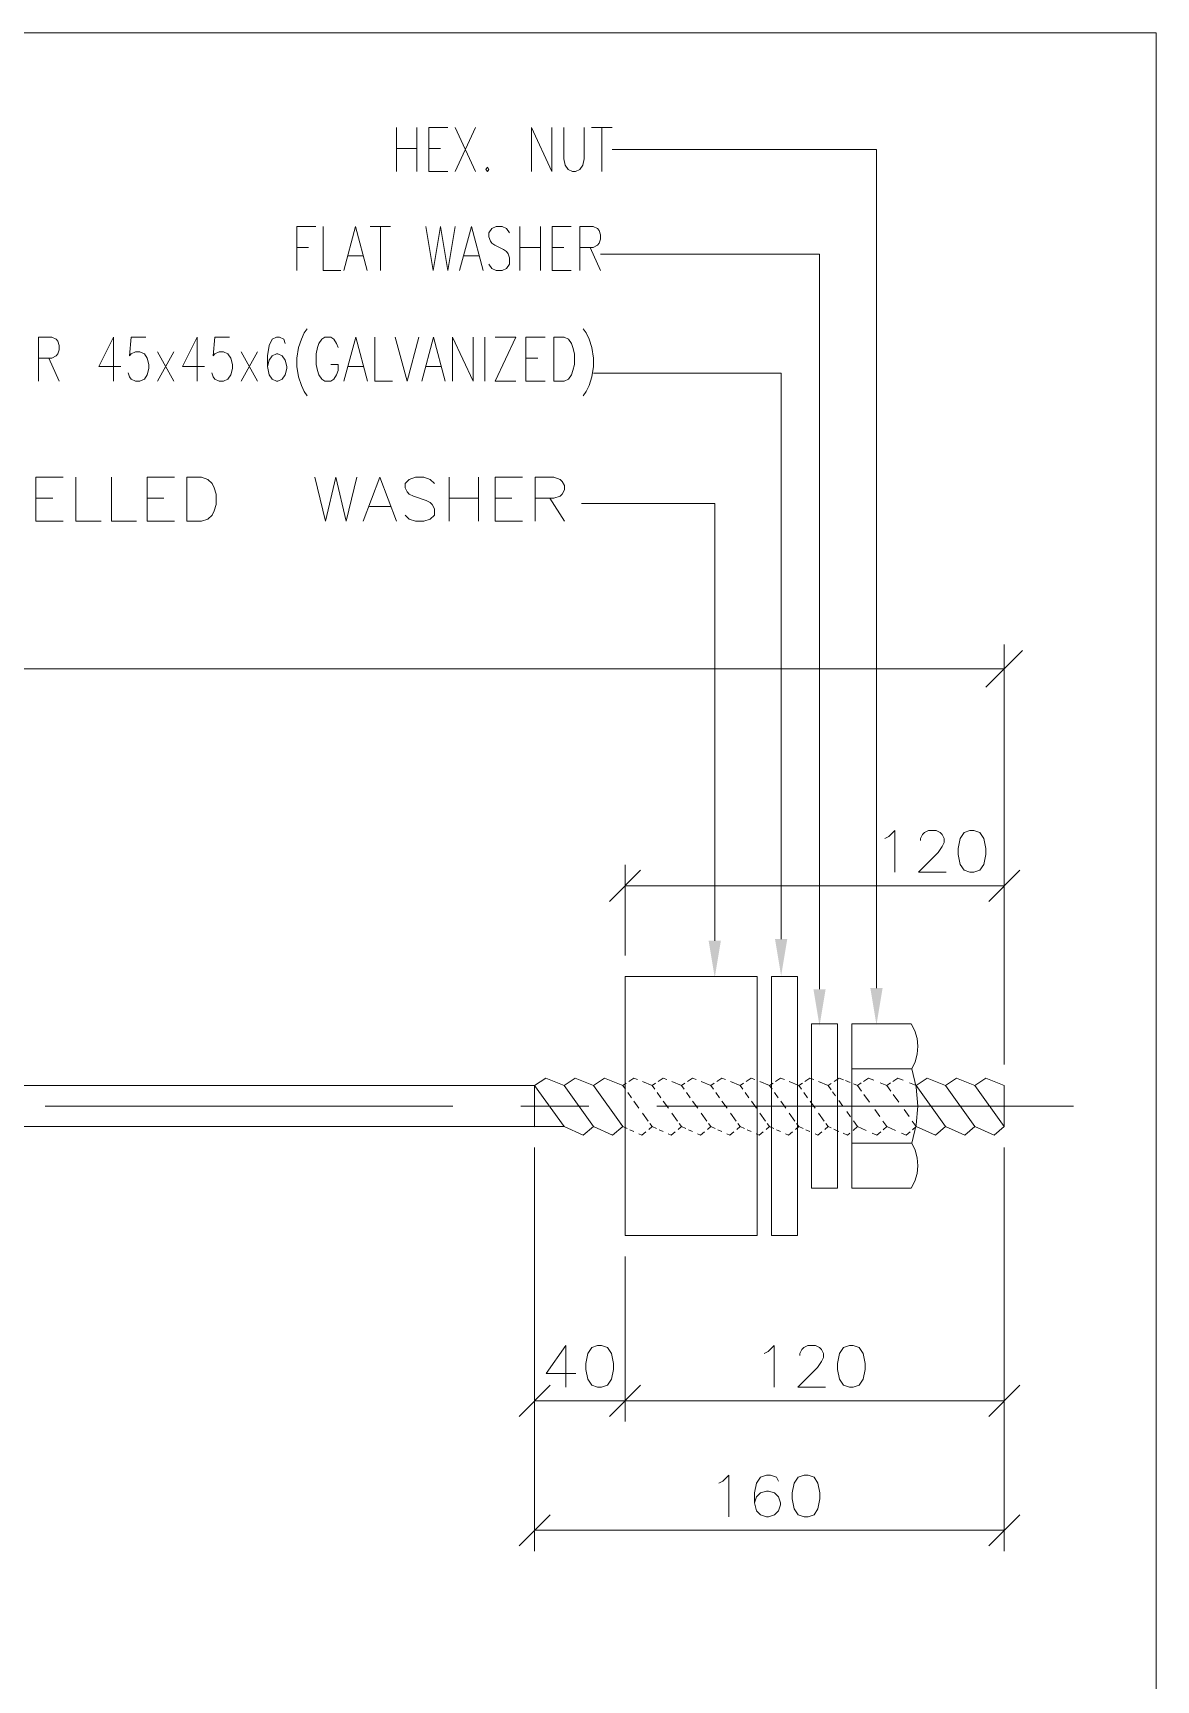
# Model space of a CAD drawing. Header units: millimetres. Extents: x 2 to 579, y 1 to 405.
# Drawn here: x 266.2 to 307.5, y 142.7 to 203.3 of the extents above; entities that cross this region are included whole.
import ezdxf

# ---------------------------------------------------------------- set-up
doc = ezdxf.new("R2010")
doc.units = ezdxf.units.MM
doc.linetypes.add('XKITLINE00', pattern=[0])
doc.layers.add('GraphicObject', color=6, linetype='Continuous', lineweight=0)
doc.layers.add('LinkedObject', color=7, linetype='Continuous', lineweight=0)

# ---------------------------------------------------------------- blocks, each defined once
blk = doc.blocks.new('*A3')
at = {"layer": 'GraphicObject', "color": 3, "linetype": 'XKITLINE00', "lineweight": 0}
for p, q in [((307.481, 203.281), (172.922, 203.281)), ((307.481, 64.329), (307.481, 203.281))]:
    blk.add_line(p, q, dxfattribs=at)
blk = doc.blocks.new('*A4')
at = {"layer": 'LinkedObject'}
for points in [[(291.469, 169.894), (291.244, 168.544), (291.019, 169.894)], [(293.911, 169.956), (293.686, 168.606), (293.461, 169.956)], [(295.325, 168.116), (295.1, 166.766), (294.875, 168.116)], [(297.419, 168.156), (297.194, 166.806), (296.969, 168.156)]]:
    blk.add_hatch(color=1, dxfattribs=at).paths.add_polyline_path(points, flags=17)
at = {"layer": 'LinkedObject', "color": 2, "linetype": 'XKITLINE00', "lineweight": 0}
for p, q in [((279.531, 199.808), (279.531, 198.188)), ((280.287, 199.808), (280.287, 198.188)), ((280.719, 198.188), (280.719, 199.808)), ((280.719, 199.808), (281.421, 199.808)), ((282.447, 199.808), (281.691, 198.188)), ((281.691, 199.808), (282.447, 198.188)), ((284.499, 198.188), (284.499, 199.808)), ((284.499, 199.808), (285.255, 198.188)), ((285.255, 198.188), (285.255, 199.808)), ((285.687, 199.808), (285.687, 198.65)), ((286.443, 198.65), (286.443, 199.808)), ((286.713, 199.808), (287.469, 199.808)), ((287.091, 199.808), (287.091, 198.188)), ((279.531, 199.036), (280.287, 199.036)), ((280.719, 199.036), (281.151, 199.036)), ((281.421, 198.188), (280.719, 198.188)), ((282.879, 198.342), (282.825, 198.265)), ((282.825, 198.265), (282.879, 198.188)), ((282.933, 198.265), (282.879, 198.342)), ((282.879, 198.188), (282.933, 198.265)), ((285.687, 198.65), (285.741, 198.419)), ((285.741, 198.419), (285.849, 198.265)), ((285.849, 198.265), (286.011, 198.188)), ((286.011, 198.188), (286.119, 198.188)), ((286.119, 198.188), (286.281, 198.265)), ((286.281, 198.265), (286.389, 198.419)), ((286.389, 198.419), (286.443, 198.65)), ((275.864, 194.546), (275.864, 196.166)), ((275.864, 196.166), (276.566, 196.166)), ((276.836, 196.166), (276.836, 194.546)), ((277.592, 194.546), (278.024, 196.166)), ((278.024, 196.166), (278.456, 194.546)), ((278.564, 196.166), (279.32, 196.166)), ((278.942, 196.166), (278.942, 194.546)), ((280.616, 196.166), (280.886, 194.546)), ((280.886, 194.546), (281.156, 196.166)), ((281.156, 196.166), (281.426, 194.546)), ((281.426, 194.546), (281.696, 196.166)), ((281.858, 194.546), (282.29, 196.166)), ((282.29, 196.166), (282.722, 194.546)), ((282.938, 195.935), (283.046, 196.089)), ((282.938, 195.781), (282.938, 195.935)), ((282.992, 195.626), (282.938, 195.781)), ((283.046, 196.089), (283.208, 196.166)), ((283.208, 196.166), (283.424, 196.166)), ((283.424, 196.166), (283.586, 196.089)), ((283.586, 196.089), (283.694, 195.935)), ((284.072, 196.166), (284.072, 194.546)), ((284.828, 196.166), (284.828, 194.546)), ((285.26, 194.546), (285.26, 196.166)), ((285.26, 196.166), (285.962, 196.166)), ((286.286, 194.546), (286.286, 196.166)), ((286.286, 196.166), (286.772, 196.166)), ((286.772, 196.166), (286.934, 196.089)), ((286.934, 196.089), (286.988, 196.012)), ((286.988, 196.012), (287.042, 195.858)), ((287.042, 195.703), (286.988, 195.549)), ((287.042, 195.858), (287.042, 195.703)), ((275.864, 195.395), (276.296, 195.395)), ((277.754, 195.086), (278.294, 195.086)), ((282.02, 195.086), (282.56, 195.086)), ((283.046, 195.549), (282.992, 195.626)), ((283.154, 195.472), (283.046, 195.549)), ((283.478, 195.318), (283.154, 195.472)), ((283.586, 195.241), (283.478, 195.318)), ((283.64, 195.163), (283.586, 195.241)), ((283.694, 195.009), (283.64, 195.163)), ((284.072, 195.395), (284.828, 195.395)), ((285.26, 195.395), (285.692, 195.395)), ((286.772, 195.395), (286.286, 195.395)), ((286.664, 195.395), (287.042, 194.546)), ((286.934, 195.472), (286.772, 195.395)), ((286.988, 195.549), (286.934, 195.472)), ((276.836, 194.546), (277.484, 194.546)), ((282.938, 194.778), (283.046, 194.623)), ((283.046, 194.623), (283.208, 194.546)), ((283.208, 194.546), (283.424, 194.546)), ((283.424, 194.546), (283.586, 194.623)), ((283.586, 194.623), (283.694, 194.778)), ((283.694, 194.778), (283.694, 195.009)), ((285.962, 194.546), (285.26, 194.546)), ((266.37, 190.476), (266.37, 192.096)), ((266.37, 192.096), (266.856, 192.096)), ((266.856, 192.096), (267.018, 192.019)), ((267.018, 192.019), (267.072, 191.942)), ((269.124, 192.096), (268.584, 191.016)), ((269.124, 190.476), (269.124, 192.096)), ((269.718, 191.402), (269.772, 192.096)), ((269.772, 192.096), (270.312, 192.096)), ((272.202, 192.096), (271.662, 191.016)), ((272.202, 190.476), (272.202, 192.096)), ((272.796, 191.402), (272.85, 192.096)), ((272.85, 192.096), (273.39, 192.096)), ((274.956, 192.019), (274.848, 191.788)), ((275.118, 192.096), (274.956, 192.019)), ((275.226, 192.096), (275.118, 192.096)), ((275.388, 192.019), (275.226, 192.096)), ((275.442, 191.865), (275.388, 192.019)), ((275.928, 191.711), (276.036, 192.019)), ((276.036, 192.019), (276.144, 192.251)), ((276.144, 192.251), (276.252, 192.405)), ((276.792, 192.019), (276.684, 191.865)), ((276.9, 192.096), (276.792, 192.019)), ((277.116, 192.096), (276.9, 192.096)), ((277.224, 192.019), (277.116, 192.096)), ((277.332, 191.865), (277.224, 192.019)), ((277.602, 190.476), (278.034, 192.096)), ((278.034, 192.096), (278.466, 190.476)), ((278.736, 192.096), (278.736, 190.476)), ((279.492, 192.096), (279.924, 190.476)), ((279.924, 190.476), (280.356, 192.096)), ((280.464, 190.476), (280.896, 192.096)), ((280.896, 192.096), (281.328, 190.476)), ((281.598, 190.476), (281.598, 192.096)), ((281.598, 192.096), (282.354, 190.476)), ((282.354, 190.476), (282.354, 192.096)), ((282.786, 192.096), (282.786, 190.476)), ((283.164, 192.096), (283.92, 192.096)), ((283.92, 192.096), (283.164, 190.476)), ((284.298, 190.476), (284.298, 192.096)), ((284.298, 192.096), (285, 192.096)), ((285.324, 190.476), (285.324, 192.096)), ((285.324, 192.096), (285.702, 192.096)), ((285.702, 192.096), (285.864, 192.019)), ((285.864, 192.019), (285.972, 191.865)), ((286.512, 192.251), (286.404, 192.405)), ((286.62, 192.019), (286.512, 192.251)), ((286.728, 191.711), (286.62, 192.019)), ((267.072, 191.479), (267.018, 191.402)), ((267.072, 191.942), (267.126, 191.788)), ((267.126, 191.633), (267.072, 191.479)), ((267.126, 191.788), (267.126, 191.633)), ((269.772, 191.479), (269.718, 191.402)), ((269.934, 191.556), (269.772, 191.479)), ((270.096, 191.556), (269.934, 191.556)), ((270.258, 191.479), (270.096, 191.556)), ((270.366, 191.325), (270.258, 191.479)), ((271.338, 191.556), (270.744, 190.476)), ((270.744, 191.556), (271.338, 190.476)), ((272.85, 191.479), (272.796, 191.402)), ((273.012, 191.556), (272.85, 191.479)), ((273.174, 191.556), (273.012, 191.556)), ((273.336, 191.479), (273.174, 191.556)), ((273.444, 191.325), (273.336, 191.479)), ((274.416, 191.556), (273.822, 190.476)), ((273.822, 191.556), (274.416, 190.476)), ((274.848, 191.788), (274.794, 191.402)), ((275.118, 191.479), (274.956, 191.402)), ((275.172, 191.479), (275.118, 191.479)), ((275.334, 191.402), (275.172, 191.479)), ((275.874, 191.325), (275.928, 191.711)), ((276.63, 191.711), (276.576, 191.479)), ((276.576, 191.479), (276.576, 191.093)), ((276.684, 191.865), (276.63, 191.711)), ((277.386, 191.711), (277.332, 191.865)), ((285.972, 191.865), (286.026, 191.711)), ((286.026, 191.711), (286.08, 191.479)), ((286.08, 191.479), (286.08, 191.093)), ((286.782, 191.325), (286.728, 191.711)), ((266.856, 191.325), (266.37, 191.325)), ((266.748, 191.325), (267.126, 190.476)), ((267.018, 191.402), (266.856, 191.325)), ((268.584, 191.016), (269.394, 191.016)), ((270.42, 191.093), (270.366, 191.325)), ((270.366, 190.708), (270.42, 190.939)), ((270.42, 190.939), (270.42, 191.093)), ((271.662, 191.016), (272.472, 191.016)), ((273.498, 191.093), (273.444, 191.325)), ((273.444, 190.708), (273.498, 190.939)), ((273.498, 190.939), (273.498, 191.093)), ((274.794, 191.402), (274.794, 191.016)), ((274.848, 191.248), (274.794, 191.016)), ((274.794, 191.016), (274.848, 190.708)), ((274.956, 191.402), (274.848, 191.248)), ((275.442, 191.248), (275.334, 191.402)), ((275.496, 191.016), (275.442, 191.248)), ((275.442, 190.708), (275.496, 190.939)), ((275.496, 190.939), (275.496, 191.016)), ((275.874, 191.016), (275.874, 191.325)), ((275.928, 190.631), (275.874, 191.016)), ((276.576, 191.093), (276.63, 190.862)), ((276.63, 190.862), (276.684, 190.708)), ((277.386, 191.093), (277.116, 191.093)), ((277.332, 190.708), (277.386, 190.862)), ((277.386, 190.862), (277.386, 191.093)), ((277.764, 191.016), (278.304, 191.016)), ((280.626, 191.016), (281.166, 191.016)), ((284.298, 191.325), (284.73, 191.325)), ((286.026, 190.862), (285.972, 190.708)), ((286.08, 191.093), (286.026, 190.862)), ((286.728, 190.631), (286.782, 191.016)), ((286.782, 191.016), (286.782, 191.325)), ((269.664, 190.785), (269.718, 190.631)), ((269.718, 190.631), (269.772, 190.553)), ((269.772, 190.553), (269.934, 190.476)), ((269.934, 190.476), (270.096, 190.476)), ((270.096, 190.476), (270.258, 190.553)), ((270.258, 190.553), (270.366, 190.708)), ((272.742, 190.785), (272.796, 190.631)), ((272.796, 190.631), (272.85, 190.553)), ((272.85, 190.553), (273.012, 190.476)), ((273.012, 190.476), (273.174, 190.476)), ((273.174, 190.476), (273.336, 190.553)), ((273.336, 190.553), (273.444, 190.708)), ((274.848, 190.708), (274.956, 190.553)), ((274.956, 190.553), (275.118, 190.476)), ((275.118, 190.476), (275.172, 190.476)), ((275.172, 190.476), (275.334, 190.553)), ((275.334, 190.553), (275.442, 190.708)), ((276.036, 190.322), (275.928, 190.631)), ((276.144, 190.091), (276.036, 190.322)), ((276.684, 190.708), (276.792, 190.553)), ((276.792, 190.553), (276.9, 190.476)), ((276.9, 190.476), (277.116, 190.476)), ((277.116, 190.476), (277.224, 190.553)), ((277.224, 190.553), (277.332, 190.708)), ((278.736, 190.476), (279.384, 190.476)), ((283.164, 190.476), (283.92, 190.476)), ((285, 190.476), (284.298, 190.476)), ((285.702, 190.476), (285.324, 190.476)), ((285.864, 190.553), (285.702, 190.476)), ((285.972, 190.708), (285.864, 190.553)), ((286.512, 190.091), (286.62, 190.322)), ((286.62, 190.322), (286.728, 190.631)), ((276.252, 189.936), (276.144, 190.091)), ((286.404, 189.936), (286.512, 190.091)), ((266.272, 185.321), (266.272, 186.941)), ((266.272, 186.941), (267.275, 186.941)), ((267.738, 186.941), (267.738, 185.321)), ((269.049, 186.941), (269.049, 185.321)), ((270.361, 185.321), (270.361, 186.941)), ((270.361, 186.941), (271.364, 186.941)), ((271.826, 185.321), (271.826, 186.941)), ((271.826, 186.941), (272.366, 186.941)), ((272.366, 186.941), (272.598, 186.864)), ((272.598, 186.864), (272.752, 186.71)), ((272.752, 186.71), (272.829, 186.555)), ((276.532, 186.941), (276.918, 185.321)), ((276.918, 185.321), (277.304, 186.941)), ((277.304, 186.941), (277.689, 185.321)), ((277.689, 185.321), (278.075, 186.941)), ((278.306, 185.321), (278.924, 186.941)), ((278.924, 186.941), (279.541, 185.321)), ((279.849, 186.71), (280.004, 186.864)), ((279.849, 186.555), (279.849, 186.71)), ((280.004, 186.864), (280.235, 186.941)), ((280.235, 186.941), (280.544, 186.941)), ((280.544, 186.941), (280.775, 186.864)), ((280.775, 186.864), (280.929, 186.71)), ((281.469, 186.941), (281.469, 185.321)), ((282.549, 186.941), (282.549, 185.321)), ((283.166, 185.321), (283.166, 186.941)), ((283.166, 186.941), (284.169, 186.941)), ((284.632, 185.321), (284.632, 186.941)), ((284.632, 186.941), (285.326, 186.941)), ((285.326, 186.941), (285.558, 186.864)), ((285.558, 186.864), (285.635, 186.787)), ((285.635, 186.787), (285.712, 186.633)), ((285.712, 186.633), (285.712, 186.478)), ((266.272, 186.17), (266.889, 186.17)), ((270.361, 186.17), (270.978, 186.17)), ((272.829, 186.555), (272.906, 186.324)), ((272.906, 186.324), (272.906, 185.938)), ((279.926, 186.401), (279.849, 186.555)), ((280.004, 186.324), (279.926, 186.401)), ((280.158, 186.247), (280.004, 186.324)), ((280.621, 186.093), (280.158, 186.247)), ((280.775, 186.015), (280.621, 186.093)), ((280.852, 185.938), (280.775, 186.015)), ((281.469, 186.17), (282.549, 186.17)), ((283.166, 186.17), (283.784, 186.17)), ((285.326, 186.17), (284.632, 186.17)), ((285.172, 186.17), (285.712, 185.321)), ((285.558, 186.247), (285.326, 186.17)), ((285.635, 186.324), (285.558, 186.247)), ((285.712, 186.478), (285.635, 186.324)), ((272.598, 185.398), (272.366, 185.321)), ((272.752, 185.553), (272.598, 185.398)), ((272.829, 185.707), (272.752, 185.553)), ((272.906, 185.938), (272.829, 185.707)), ((278.538, 185.861), (279.309, 185.861)), ((279.849, 185.553), (280.004, 185.398)), ((280.004, 185.398), (280.235, 185.321)), ((280.544, 185.321), (280.775, 185.398)), ((280.775, 185.398), (280.929, 185.553)), ((280.929, 185.784), (280.852, 185.938)), ((280.929, 185.553), (280.929, 185.784)), ((267.275, 185.321), (266.272, 185.321)), ((267.738, 185.321), (268.664, 185.321)), ((269.049, 185.321), (269.975, 185.321)), ((271.364, 185.321), (270.361, 185.321)), ((272.366, 185.321), (271.826, 185.321)), ((280.235, 185.321), (280.544, 185.321)), ((284.169, 185.321), (283.166, 185.321))]:
    blk.add_line(p, q, dxfattribs=at)
at = {"layer": 'LinkedObject', "color": 1, "linetype": 'XKITLINE00', "lineweight": 0}
for p, q in [((297.194, 198.998), (287.473, 198.998)), ((297.194, 168.156), (297.194, 198.998)), ((295.1, 195.149), (287.046, 195.149)), ((295.1, 168.116), (295.1, 195.149)), ((293.686, 190.766), (286.786, 190.766)), ((293.686, 169.956), (293.686, 190.766)), ((291.244, 185.978), (286.337, 185.978)), ((291.244, 169.894), (291.244, 185.978)), ((301.223, 179.218), (302.573, 180.568)), ((301.898, 165.476), (301.898, 180.793)), ((301.898, 179.893), (179.422, 179.893)), ((287.944, 169.349), (287.944, 172.683)), ((301.898, 165.341), (301.898, 172.683)), ((288.518, 172.492), (287.37, 171.345)), ((301.324, 171.345), (302.471, 172.492)), ((287.944, 171.918), (301.898, 171.918)), ((284.618, 162.297), (284.618, 147.452)), ((284.618, 162.254), (284.618, 152.215)), ((301.898, 162.297), (301.898, 147.452)), ((301.898, 161.217), (301.898, 152.215)), ((287.944, 158.29), (287.944, 152.215)), ((287.944, 157.158), (287.944, 152.215)), ((285.191, 153.554), (284.044, 152.406)), ((287.37, 152.406), (288.518, 153.554)), ((288.518, 153.554), (287.37, 152.406)), ((301.324, 152.406), (302.471, 153.554)), ((284.618, 152.98), (287.944, 152.98)), ((287.944, 152.98), (301.898, 152.98)), ((285.191, 148.79), (284.044, 147.643)), ((301.324, 147.643), (302.471, 148.79)), ((301.898, 148.217), (284.618, 148.217))]:
    blk.add_line(p, q, dxfattribs=at)
at = {"layer": 'LinkedObject', "color": 7, "linetype": 'XKITLINE00', "lineweight": 0}
for p, q in [((297.647, 173.727), (297.865, 173.946)), ((297.865, 173.946), (297.865, 172.416)), ((298.885, 173.8), (298.958, 173.873)), ((298.958, 173.873), (299.104, 173.946)), ((299.104, 173.946), (299.395, 173.946)), ((299.395, 173.946), (299.541, 173.873)), ((299.541, 173.873), (299.614, 173.8)), ((300.415, 173.873), (300.27, 173.654)), ((300.634, 173.946), (300.415, 173.873)), ((300.78, 173.946), (300.634, 173.946)), ((300.998, 173.873), (300.78, 173.946)), ((301.144, 173.654), (300.998, 173.873)), ((297.501, 173.654), (297.647, 173.727)), ((298.812, 173.654), (298.885, 173.8)), ((298.812, 173.581), (298.812, 173.654)), ((299.614, 173.363), (299.468, 173.144)), ((299.614, 173.8), (299.687, 173.654)), ((299.687, 173.509), (299.614, 173.363)), ((299.687, 173.654), (299.687, 173.509)), ((300.27, 173.654), (300.197, 173.29)), ((300.197, 173.29), (300.197, 173.071)), ((301.217, 173.29), (301.144, 173.654)), ((301.217, 173.071), (301.217, 173.29)), ((299.468, 173.144), (298.74, 172.416)), ((300.197, 173.071), (300.27, 172.707)), ((300.27, 172.707), (300.415, 172.489)), ((300.998, 172.489), (301.144, 172.707)), ((301.144, 172.707), (301.217, 173.071)), ((298.74, 172.416), (299.76, 172.416)), ((300.415, 172.489), (300.634, 172.416)), ((300.634, 172.416), (300.78, 172.416)), ((300.78, 172.416), (300.998, 172.489)), ((301.898, 171.918), (301.898, 171.918)), ((287.944, 168.584), (287.944, 168.584)), ((285.024, 164.845), (284.618, 164.576)), ((285.024, 164.845), (284.618, 164.576)), ((285.698, 164.576), (285.024, 164.845)), ((285.698, 164.576), (285.024, 164.845)), ((286.104, 164.845), (285.698, 164.576)), ((286.104, 164.845), (285.698, 164.576)), ((286.778, 164.576), (286.104, 164.845)), ((286.778, 164.576), (286.104, 164.845)), ((287.184, 164.845), (286.778, 164.576)), ((287.858, 164.576), (287.184, 164.845)), ((288.264, 164.845), (288.083, 164.726)), ((288.405, 164.789), (288.264, 164.845)), ((289.344, 164.845), (289.163, 164.726)), ((289.485, 164.789), (289.344, 164.845)), ((290.424, 164.845), (290.243, 164.726)), ((290.565, 164.789), (290.424, 164.845)), ((291.504, 164.845), (291.323, 164.726)), ((291.645, 164.789), (291.504, 164.845)), ((292.584, 164.845), (292.403, 164.726)), ((292.725, 164.789), (292.584, 164.845)), ((293.664, 164.845), (293.483, 164.726)), ((293.805, 164.789), (293.664, 164.845)), ((294.744, 164.845), (294.563, 164.726)), ((294.885, 164.789), (294.744, 164.845)), ((295.824, 164.845), (295.641, 164.724)), ((295.987, 164.78), (295.824, 164.845)), ((296.904, 164.845), (296.72, 164.724)), ((297.097, 164.768), (296.904, 164.845)), ((297.984, 164.845), (297.8, 164.724)), ((298.177, 164.768), (297.984, 164.845)), ((299.064, 164.845), (298.658, 164.576)), ((299.738, 164.576), (299.064, 164.845)), ((300.144, 164.845), (299.738, 164.576)), ((300.818, 164.576), (300.144, 164.845)), ((301.224, 164.845), (300.818, 164.576)), ((301.898, 164.576), (301.224, 164.845)), ((196.702, 164.576), (284.618, 164.576)), ((285.698, 163.062), (284.618, 164.576)), ((284.618, 164.576), (284.618, 163.062)), ((285.698, 163.062), (284.618, 164.576)), ((286.778, 163.062), (285.698, 164.576)), ((286.778, 163.062), (285.698, 164.576)), ((287.858, 163.062), (286.778, 164.576)), ((287.988, 164.662), (287.858, 164.576)), ((287.958, 164.436), (287.858, 164.576)), ((288.18, 164.124), (288.045, 164.314)), ((288.938, 164.576), (288.587, 164.716)), ((289.068, 164.662), (288.938, 164.576)), ((289.038, 164.436), (288.938, 164.576)), ((289.26, 164.124), (289.125, 164.314)), ((290.018, 164.576), (289.667, 164.716)), ((290.148, 164.662), (290.018, 164.576)), ((290.118, 164.436), (290.018, 164.576)), ((290.34, 164.124), (290.205, 164.314)), ((291.098, 164.576), (290.747, 164.716)), ((291.228, 164.662), (291.098, 164.576)), ((291.198, 164.436), (291.098, 164.576)), ((291.42, 164.124), (291.285, 164.314)), ((292.178, 164.576), (291.827, 164.716)), ((292.308, 164.662), (292.178, 164.576)), ((292.278, 164.436), (292.178, 164.576)), ((292.5, 164.124), (292.365, 164.314)), ((293.258, 164.576), (292.907, 164.716)), ((293.388, 164.662), (293.258, 164.576)), ((293.358, 164.436), (293.258, 164.576)), ((293.58, 164.124), (293.445, 164.314)), ((294.338, 164.576), (293.987, 164.716)), ((294.468, 164.662), (294.338, 164.576)), ((294.438, 164.436), (294.338, 164.576)), ((294.66, 164.124), (294.525, 164.314)), ((295.418, 164.576), (295.067, 164.716)), ((295.532, 164.652), (295.418, 164.576)), ((295.532, 164.415), (295.418, 164.576)), ((295.687, 164.199), (295.582, 164.346)), ((296.228, 164.684), (296.057, 164.752)), ((296.498, 164.576), (296.351, 164.635)), ((296.635, 164.667), (296.498, 164.576)), ((296.644, 164.371), (296.498, 164.576)), ((296.934, 163.964), (296.734, 164.245)), ((297.578, 164.576), (297.328, 164.676)), ((297.715, 164.667), (297.578, 164.576)), ((297.724, 164.371), (297.578, 164.576)), ((298.014, 163.964), (297.814, 164.245)), ((298.658, 164.576), (298.408, 164.676)), ((299.738, 163.062), (298.658, 164.576)), ((300.818, 163.062), (299.738, 164.576)), ((301.898, 163.062), (300.818, 164.576)), ((301.898, 164.576), (301.898, 164.576)), ((301.898, 164.576), (301.898, 164.576)), ((301.898, 164.576), (301.898, 163.062)), ((288.457, 163.736), (288.271, 163.996)), ((288.792, 163.266), (288.587, 163.554)), ((289.537, 163.736), (289.351, 163.996)), ((289.872, 163.266), (289.667, 163.554)), ((290.617, 163.736), (290.431, 163.996)), ((290.952, 163.266), (290.747, 163.554)), ((291.697, 163.736), (291.511, 163.996)), ((292.032, 163.266), (291.827, 163.554)), ((292.777, 163.736), (292.591, 163.996)), ((293.112, 163.266), (292.907, 163.554)), ((293.857, 163.736), (293.671, 163.996)), ((294.192, 163.266), (293.987, 163.554)), ((294.937, 163.736), (294.751, 163.996)), ((295.272, 163.266), (295.067, 163.554)), ((295.958, 163.819), (295.811, 164.025)), ((296.24, 163.424), (296.1, 163.62)), ((297.314, 163.431), (297.128, 163.692)), ((298.394, 163.431), (298.208, 163.692)), ((284.618, 163.062), (195.622, 163.062)), ((284.618, 163.062), (284.618, 163.062)), ((284.618, 163.062), (285.698, 163.062)), ((284.618, 163.019), (284.618, 163.019)), ((285.698, 163.062), (286.403, 162.747)), ((285.698, 163.062), (286.403, 162.747)), ((286.403, 162.747), (286.778, 163.062)), ((286.403, 162.747), (286.778, 163.062)), ((286.778, 163.062), (287.483, 162.747)), ((287.483, 162.747), (287.858, 163.062)), ((287.858, 163.062), (287.772, 163.182)), ((287.858, 163.062), (288.017, 162.991)), ((288.117, 162.946), (288.263, 162.881)), ((288.818, 162.961), (288.938, 163.062)), ((288.938, 163.062), (288.852, 163.182)), ((288.938, 163.062), (289.097, 162.991)), ((289.197, 162.946), (289.343, 162.881)), ((289.898, 162.961), (290.018, 163.062)), ((290.018, 163.062), (289.932, 163.182)), ((290.018, 163.062), (290.177, 162.991)), ((290.277, 162.946), (290.423, 162.881)), ((290.978, 162.961), (291.098, 163.062)), ((291.098, 163.062), (291.012, 163.182)), ((291.098, 163.062), (291.257, 162.991)), ((291.357, 162.946), (291.503, 162.881)), ((292.058, 162.961), (292.178, 163.062)), ((292.178, 163.062), (292.092, 163.182)), ((292.178, 163.062), (292.337, 162.991)), ((292.437, 162.946), (292.583, 162.881)), ((293.138, 162.961), (293.258, 163.062)), ((293.258, 163.062), (293.172, 163.182)), ((293.258, 163.062), (293.417, 162.991)), ((293.517, 162.946), (293.663, 162.881)), ((294.218, 162.961), (294.338, 163.062)), ((294.338, 163.062), (294.252, 163.182)), ((294.338, 163.062), (294.497, 162.991)), ((294.597, 162.946), (294.743, 162.881)), ((295.298, 162.961), (295.418, 163.062)), ((295.418, 163.062), (295.332, 163.182)), ((295.418, 163.062), (295.532, 163.011)), ((295.624, 162.97), (295.812, 162.886)), ((296.334, 162.924), (296.498, 163.062)), ((296.498, 163.062), (296.346, 163.274)), ((296.498, 163.062), (296.818, 162.919)), ((297.578, 163.062), (297.432, 163.266)), ((297.435, 162.942), (297.578, 163.062)), ((297.578, 163.062), (297.898, 162.919)), ((298.658, 163.062), (298.512, 163.266)), ((298.515, 162.942), (298.658, 163.062)), ((298.658, 163.062), (299.363, 162.747)), ((299.363, 162.747), (299.738, 163.062)), ((299.738, 163.062), (300.443, 162.747)), ((300.443, 162.747), (300.818, 163.062)), ((300.818, 163.062), (301.523, 162.747)), ((301.523, 162.747), (301.898, 163.062)), ((301.898, 163.062), (301.898, 163.062)), ((288.453, 162.796), (288.563, 162.747)), ((288.563, 162.747), (288.708, 162.868)), ((289.533, 162.796), (289.643, 162.747)), ((289.643, 162.747), (289.788, 162.868)), ((290.613, 162.796), (290.723, 162.747)), ((290.723, 162.747), (290.868, 162.868)), ((291.693, 162.796), (291.803, 162.747)), ((291.803, 162.747), (291.948, 162.868)), ((292.773, 162.796), (292.883, 162.747)), ((292.883, 162.747), (293.028, 162.868)), ((293.853, 162.796), (293.963, 162.747)), ((293.963, 162.747), (294.108, 162.868)), ((294.933, 162.796), (295.043, 162.747)), ((295.043, 162.747), (295.188, 162.868)), ((295.964, 162.818), (296.123, 162.747)), ((296.123, 162.747), (296.212, 162.821)), ((297.036, 162.821), (297.203, 162.747)), ((297.203, 162.747), (297.349, 162.87)), ((298.116, 162.821), (298.283, 162.747)), ((298.283, 162.747), (298.429, 162.87)), ((301.898, 161.982), (301.898, 161.982)), ((287.944, 159.055), (287.944, 159.055)), ((287.944, 157.923), (287.944, 157.923)), ((285.771, 155.007), (285.042, 153.987)), ((285.771, 153.477), (285.771, 155.007)), ((286.572, 154.716), (286.499, 154.351)), ((286.718, 154.934), (286.572, 154.716)), ((286.936, 155.007), (286.718, 154.934)), ((287.082, 155.007), (286.936, 155.007)), ((287.301, 154.934), (287.082, 155.007)), ((287.446, 154.716), (287.301, 154.934)), ((287.519, 154.351), (287.446, 154.716)), ((293.063, 154.716), (293.209, 154.789)), ((293.209, 154.789), (293.427, 155.007)), ((293.427, 155.007), (293.427, 153.477)), ((294.374, 154.716), (294.447, 154.861)), ((294.374, 154.643), (294.374, 154.716)), ((294.447, 154.861), (294.52, 154.934)), ((294.52, 154.934), (294.666, 155.007)), ((294.666, 155.007), (294.957, 155.007)), ((294.957, 155.007), (295.103, 154.934)), ((295.103, 154.934), (295.176, 154.861)), ((295.176, 154.861), (295.249, 154.716)), ((295.249, 154.57), (295.176, 154.424)), ((295.249, 154.716), (295.249, 154.57)), ((295.831, 154.716), (295.759, 154.351)), ((295.977, 154.934), (295.831, 154.716)), ((296.196, 155.007), (295.977, 154.934)), ((296.341, 155.007), (296.196, 155.007)), ((296.56, 154.934), (296.341, 155.007)), ((296.706, 154.716), (296.56, 154.934)), ((296.779, 154.351), (296.706, 154.716)), ((285.042, 153.987), (286.135, 153.987)), ((286.499, 154.351), (286.499, 154.133)), ((286.499, 154.133), (286.572, 153.769)), ((287.446, 153.769), (287.519, 154.133)), ((287.519, 154.133), (287.519, 154.351)), ((295.03, 154.206), (294.301, 153.477)), ((295.176, 154.424), (295.03, 154.206)), ((295.759, 154.351), (295.759, 154.133)), ((295.759, 154.133), (295.831, 153.769)), ((296.706, 153.769), (296.779, 154.133)), ((296.779, 154.133), (296.779, 154.351)), ((286.572, 153.769), (286.718, 153.55)), ((286.718, 153.55), (286.936, 153.477)), ((286.936, 153.477), (287.082, 153.477)), ((287.082, 153.477), (287.301, 153.55)), ((287.301, 153.55), (287.446, 153.769)), ((294.301, 153.477), (295.321, 153.477)), ((295.831, 153.769), (295.977, 153.55)), ((295.977, 153.55), (296.196, 153.477)), ((296.196, 153.477), (296.341, 153.477)), ((296.341, 153.477), (296.56, 153.55)), ((296.56, 153.55), (296.706, 153.769)), ((287.944, 152.98), (287.944, 152.98)), ((301.898, 152.98), (301.898, 152.98)), ((291.545, 150.025), (291.764, 150.244)), ((291.764, 150.244), (291.764, 148.714)), ((293.148, 150.244), (292.93, 150.171)), ((293.294, 150.244), (293.148, 150.244)), ((293.513, 150.171), (293.294, 150.244)), ((294.533, 150.244), (294.314, 150.171)), ((294.678, 150.244), (294.533, 150.244)), ((294.897, 150.171), (294.678, 150.244)), ((291.4, 149.953), (291.545, 150.025)), ((292.784, 149.953), (292.711, 149.588)), ((292.93, 150.171), (292.784, 149.953)), ((293.148, 149.661), (292.93, 149.588)), ((293.221, 149.661), (293.148, 149.661)), ((293.44, 149.588), (293.221, 149.661)), ((293.585, 150.025), (293.513, 150.171)), ((294.168, 149.953), (294.095, 149.588)), ((294.314, 150.171), (294.168, 149.953)), ((295.043, 149.953), (294.897, 150.171)), ((295.115, 149.588), (295.043, 149.953)), ((292.711, 149.588), (292.711, 149.224)), ((292.784, 149.443), (292.711, 149.224)), ((292.711, 149.224), (292.784, 148.933)), ((292.93, 149.588), (292.784, 149.443)), ((293.585, 149.443), (293.44, 149.588)), ((293.658, 149.224), (293.585, 149.443)), ((293.585, 148.933), (293.658, 149.151)), ((293.658, 149.151), (293.658, 149.224)), ((294.095, 149.588), (294.095, 149.37)), ((294.095, 149.37), (294.168, 149.005)), ((295.043, 149.005), (295.115, 149.37)), ((295.115, 149.37), (295.115, 149.588)), ((292.784, 148.933), (292.93, 148.787)), ((292.93, 148.787), (293.148, 148.714)), ((293.148, 148.714), (293.221, 148.714)), ((293.221, 148.714), (293.44, 148.787)), ((293.44, 148.787), (293.585, 148.933)), ((294.168, 149.005), (294.314, 148.787)), ((294.314, 148.787), (294.533, 148.714)), ((294.533, 148.714), (294.678, 148.714)), ((294.678, 148.714), (294.897, 148.787)), ((294.897, 148.787), (295.043, 149.005)), ((284.618, 148.217), (284.618, 148.217))]:
    blk.add_line(p, q, dxfattribs=at)
at = {"layer": 'LinkedObject', "color": 6, "linetype": 'XKITLINE00', "lineweight": 0}
for p, q in [((287.944, 159.055), (287.944, 168.584)), ((292.81, 168.584), (287.944, 168.584)), ((292.81, 159.055), (292.81, 168.584)), ((293.328, 159.055), (293.328, 168.584)), ((294.287, 168.584), (293.328, 168.584)), ((294.287, 159.055), (294.287, 168.584)), ((294.806, 160.794), (294.806, 166.844)), ((295.765, 166.844), (294.806, 166.844)), ((295.765, 160.794), (295.765, 166.844)), ((296.283, 166.844), (296.283, 163.819)), ((296.283, 166.844), (298.475, 166.844)), ((298.606, 166.584), (298.475, 166.844)), ((298.687, 166.304), (298.606, 166.584)), ((298.716, 166.015), (298.687, 166.304)), ((298.693, 165.725), (298.716, 166.015)), ((298.493, 165.181), (298.617, 165.444)), ((298.617, 165.444), (298.693, 165.725)), ((298.493, 165.181), (296.283, 165.181)), ((298.659, 164.509), (298.493, 165.181)), ((298.715, 163.819), (298.659, 164.509)), ((266.612, 163.819), (281.612, 163.819)), ((284.112, 163.819), (286.612, 163.819)), ((289.112, 163.819), (304.438, 163.819)), ((296.283, 160.794), (296.283, 163.819)), ((298.659, 163.129), (298.715, 163.819)), ((298.493, 162.457), (298.659, 163.129)), ((298.493, 162.457), (296.283, 162.457)), ((298.617, 162.194), (298.493, 162.457)), ((298.693, 161.913), (298.617, 162.194)), ((298.716, 161.623), (298.693, 161.913)), ((298.606, 161.054), (298.687, 161.334)), ((298.687, 161.334), (298.716, 161.623)), ((295.765, 160.794), (294.806, 160.794)), ((296.283, 160.794), (298.475, 160.794)), ((298.475, 160.794), (298.606, 161.054)), ((292.81, 159.055), (287.944, 159.055)), ((294.287, 159.055), (293.328, 159.055))]:
    blk.add_line(p, q, dxfattribs=at)

msp = doc.modelspace()

# ---------------------------------------------------------------- block references
at = {"lineweight": 0}
for name in ['*A3', '*A4']:
    msp.add_blockref(name, (0, 0), dxfattribs=at)

doc.saveas('drawing.dxf')
